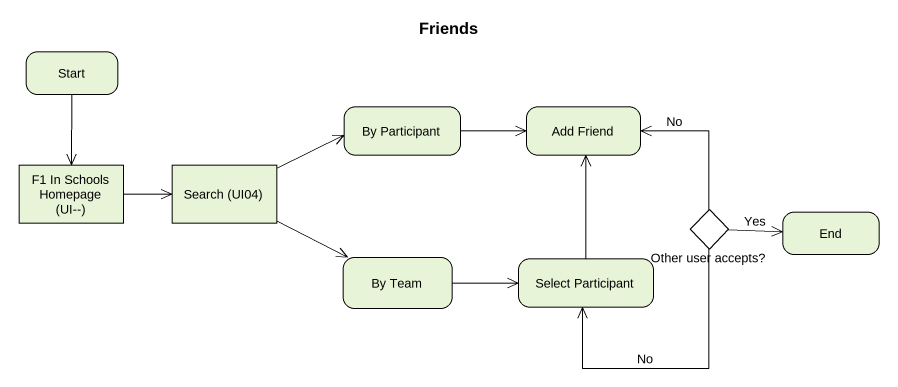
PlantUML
@startuml
title Friends
hide empty description
state "Start" as Start_
state "By Participant" as By_Participant
state "Add Friend" as Add_Friend
state "F1 In Schools Homepage (UI--)" as F1_In_Schools_Homepage_UI <<object>>
state "Search (UI04)" as Search_UI04 <<object>>
state "Other user accepts?" as Other_user_accepts <<choice>>
state "End" as End_
state "By Team" as By_Team
state "Select Participant" as Select_Participant
Start_ --> F1_In_Schools_Homepage_UI
By_Participant -right-> Add_Friend
F1_In_Schools_Homepage_UI -right-> Search_UI04
Search_UI04 -right-> By_Participant
Search_UI04 -right-> By_Team
Other_user_accepts -up-> Add_Friend : No
Other_user_accepts -right-> End_ : Yes
Other_user_accepts -left-> Select_Participant : No
By_Team -right-> Select_Participant
Select_Participant -up-> Add_Friend
@enduml
